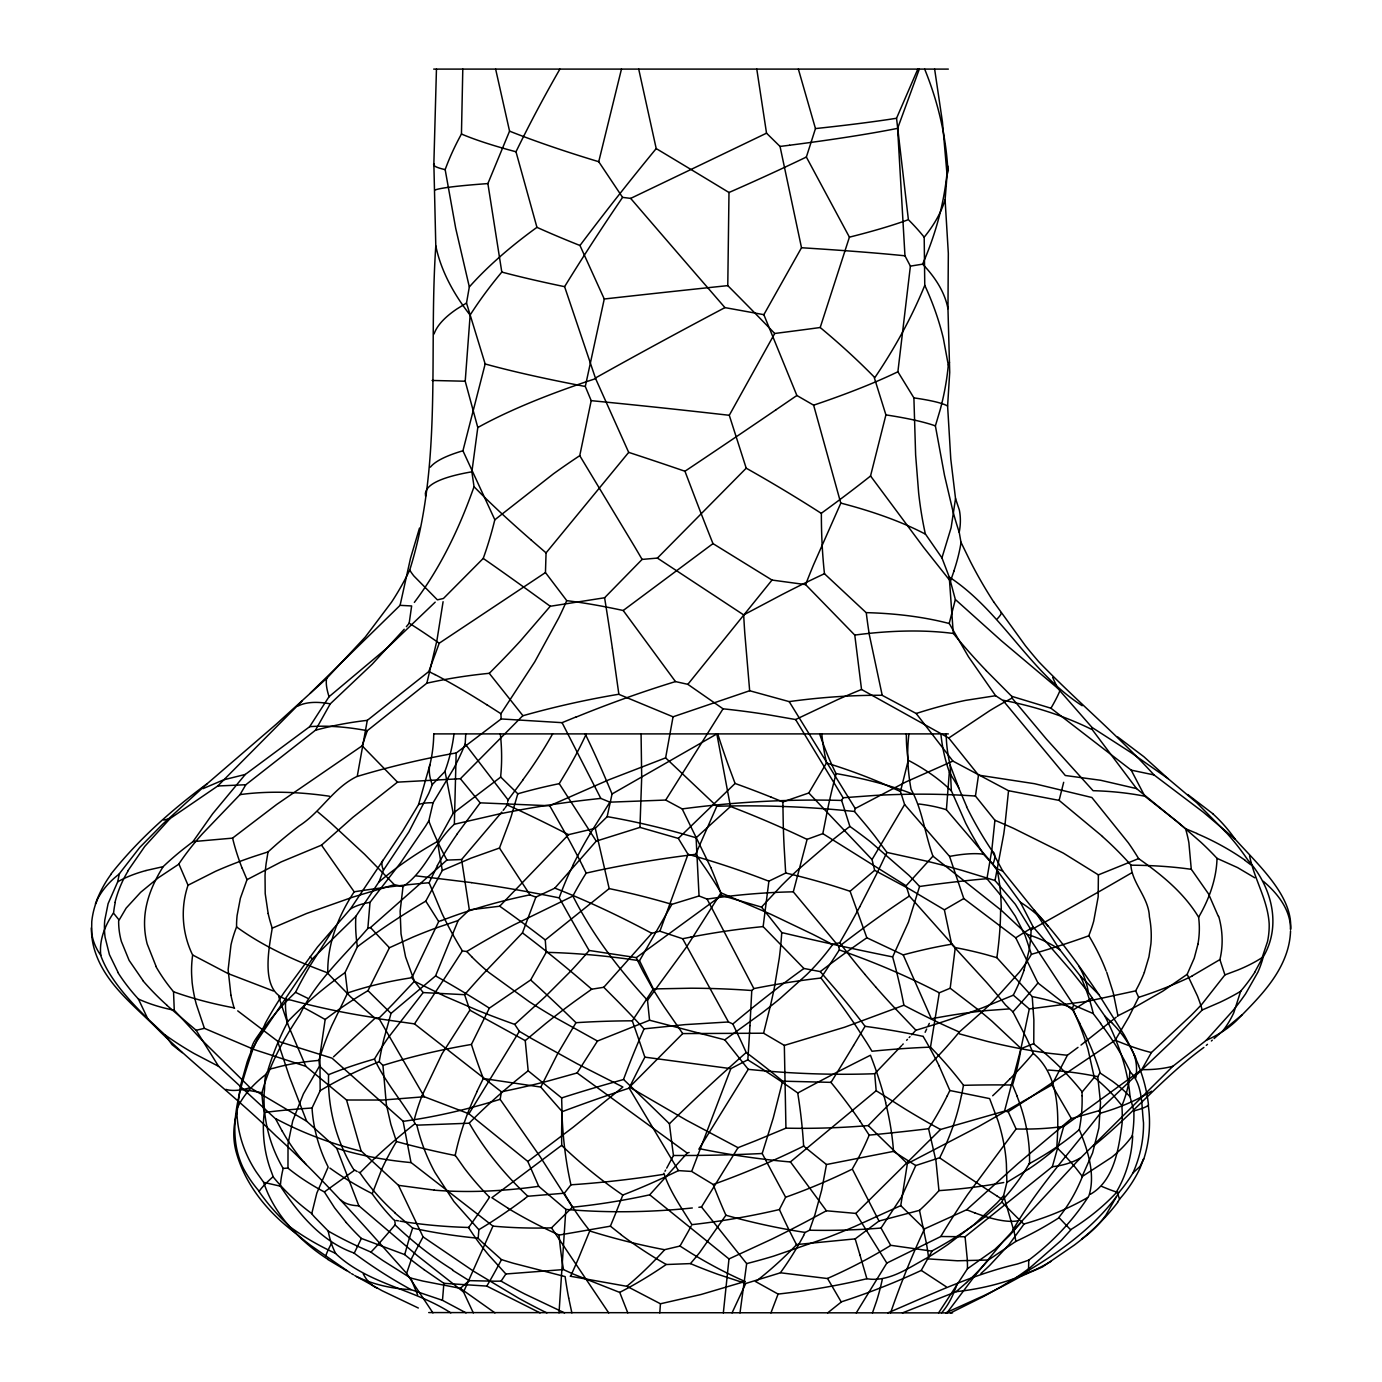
<?xml version="1.0" encoding="UTF-8"?>
<svg xmlns="http://www.w3.org/2000/svg" width="1382" height="1382" viewBox="0 0 1382 1382"><rect width="100%" height="100%" fill="white"/><g stroke="black" fill="none" stroke-linecap="round" stroke-linejoin="round"><path stroke-width="1.5" d="M166.894 1005.353L196.158 1030.281L204.415 1028.346L254.564 1049.698L305.837 1066.334L346.554 1100.003L382.762 1100.037L424.309 1096.755L468.93 1113.788L527.82 1161.45L573.098 1127.28L622.885 1087.012L577.123 1063.743L531.776 1038.642L519.356 1031.335L514.76 1024.408A689.255 485.255 22.6 0 1 476.945 1010.069L444.969 996.336L414.41 981.272L405.565 956.88L401.022 933.887L400.124 911.222L403.026 886.536C425.846 871.178 434.086 842.605 454.35 824.259L456.164 753.052L501.165 718.951L562.077 722.665L576.069 716.93M327.776 972.341C327.413 943.44 338.486 915.627 354.189 891.805A623.835 246.169 5.8 0 1 429.111 882.718L437.42 865.668M1290.546 929.62C1293.327 896.21 1258.484 865.218 1235.059 839.081A715.081 323.077 -49.2 0 0 1212.981 813.946M1197.918 944.252A74.853 63.468 -89.2 0 0 1198.609 917.216C1184.028 892.91 1161.554 874.668 1138.613 858.602A286.748 213.951 -84.5 0 0 1128.282 842.761L1091.866 797.5L1034.479 783.698L978.508 775.129L948.76 738.023L861.539 689.48L854.784 635.098L805.602 584.603A456.025 132.758 -57 0 1 813.583 564.702L840.792 503.203L813.635 405.185L796.878 395.494L763.849 314.681L801.508 247.741L780.035 146.44L766.526 133.173A315.027 1.14 -25.6 0 1 630.676 198.386L622.574 197.384A800.869 265.586 -52.5 0 0 564.599 286.661L595.625 378.668L628.689 452.38L546.063 552.886L545.458 572.563L566.741 600.617L577.866 602.155M946.964 1312.9L974.621 1276.104L1003.816 1240.604L1077.424 1161.156L1172.852 1066.282L1206.21 1040.335L1232.502 1011.106A351.27 289.166 57.5 0 0 1245.493 993.952L1257.793 972.341A115.276 94.892 57.5 0 0 1263.269 956.828C1282.133 924.904 1271.285 885.914 1247.877 860.07A378.944 292.88 -55.4 0 0 1226.991 833.381L1196.864 802.856L1168.066 778.636L1130.752 752.413L1091.987 727.416L1057.541 688.098L1001.432 640.833L955.325 599.477L950.436 581.235L923.746 547.548L870.539 475.961L885.914 414.894L874.029 376.837A407.949 154.283 29.4 0 0 820.2 327.517A261.906 9.398 -6.5 0 1 774.715 333.477A527.578 65.438 44.4 0 0 727.778 285.625L728.988 192.495A350.7 8.447 31.1 0 0 656.208 148.582L638.709 69.1M494.808 519.753A285.642 213.104 -79.8 0 1 483.234 558.414L443.449 598.475L437.386 599.857L413.909 576.018A355.053 38.35 30.1 0 1 409.728 570.023C442.741 464.87 428.472 354.034 435.796 245.892L433.862 163.802L436.453 69.1M461.45 134.019A267.106 40.423 6.9 0 0 509.025 149.895L515.987 151.778L536.942 227.339A291.326 53.777 16.9 0 0 579.974 245.495L604.262 298.996L585.294 386.476L591.202 400.659L579.749 455.663A435.071 184.393 -24.1 0 0 553.491 473.784L494.842 519.77L462.935 450.774L485.168 363.967L466.511 303.055L469.327 286.903L455.697 228.272L445.159 169.623A431.27 248.432 -19.1 0 1 461.45 134.019L462.797 69.1M465.751 733.894L465.181 743.982A293.623 240.243 -20.6 0 1 453.572 768.686M204.415 1028.346L196.399 1004.524A329.901 156.874 -54.1 0 1 192.133 982.516L191.735 976.435A150.603 71.622 -54.1 0 1 192.634 955.031C182.079 933.472 180.282 907.939 188.038 885.223L178.934 864.096L158.343 877.76L140.67 892.288L126.142 908.129L118.645 920.896A80.657 76.114 20 0 0 121.357 941.384L129.131 960.404L143.037 980.615M986.161 670.598L1011.728 696.321L1050.959 708.223L1131.202 770.137L1144.814 796.205L1177.378 821.737L1200.889 842.225A301.95 290.876 44.9 0 1 1217.024 858.326C1216.471 879.177 1209.043 899.354 1198.609 917.216M259.246 1191.284A472.661 27.554 -31.4 0 1 273.152 1176.635L270.008 1168.153A122.946 112.028 -69.3 0 1 264.221 1112.562A183.512 135.868 32.3 0 1 261.941 1092.73C269.49 1064.572 283.794 1038.832 299.894 1014.699C315.511 981.548 344.014 956.189 367.854 928.428L370.013 902.36L400.694 862.662L425.621 826.073L428.835 820.804L433.084 802.752L453.607 768.686M466.097 1312.9L442.482 1300.324L443.898 1283.325L423.998 1269.609M1132.238 1135.935A316.547 145.956 7.3 0 1 1111.698 1157.287L1082.02 1176.669L1092.592 1152.899L1098.897 1127.885L1100.504 1102.611L1097.774 1076.733L1099.934 1072.898L1112.113 1081.018A383.747 150.932 -6.3 0 1 1130.044 1096.738L1133.845 1110.903A125.987 120.424 -55.1 0 1 1132.221 1135.935M1082.054 1176.082L1075.904 1168.153A305.474 63.987 29.1 0 0 1056.781 1147.544C1058.923 1115.654 1060.115 1075.783 1033.252 1053.395A280.857 223.262 82.1 0 0 1026.481 1038.107L1012.92 1011.849L1005.612 1005.059A626.512 518.699 55.7 0 0 986.282 982.084L951.628 944.234L944.372 909.822L909.494 889.058L874.651 870.332L872.042 859.569L808.798 792.974L782.868 801.94L771.07 797.12M986.195 670.564A588.663 521.515 72.3 0 1 956.534 637.378L953.494 633.543L953.01 629.708L949.261 577.054L941.937 557.879L951.11 527.769L955.532 498.574L950.781 459.135L947.603 405.997L949.71 372.432L947.966 308.704L948.328 253.355L945.098 199.751L947.067 174.927L942.455 121.996L934.629 69.1M527.82 1161.45L538.721 1186.326L565.843 1209.371L559.019 1312.9M839.323 949.952A552.662 384.559 11.7 0 1 939.294 992.794L950.194 988.234L955.273 947.603L909.373 896.089L906.143 885.776L822.826 833.64L807.105 839.34L793.303 891.856L838.857 946.584L839.34 949.935L820.994 978.024A498.401 248.967 -21 0 0 753.864 988.596L751.773 990.514L749.96 1025.582M328.553 1074.695A442.119 181.249 5.5 0 1 374.453 1059.061L378.115 1053.015A298.374 229.896 -59 0 1 387.997 1037.986L423.151 992.57L464.611 994.694A701.745 484.598 -59.4 0 1 482.422 974.725L522.465 932.85L535.888 897.125L554.752 888.211L596.247 841.12L639.952 827.386L641.697 777.34L641.075 733.894M350.354 1272.926L310.466 1245.251A314.681 310.864 -80.2 0 1 295.921 1233.4C268.505 1213.137 245.391 1185.359 236.218 1152.122A259.436 133.346 -9.8 0 1 237.013 1112.424L240.347 1086.166L247.171 1061.86A257.588 234.491 33.9 0 1 251.04 1051.823A307.426 275.813 16.7 0 1 256.948 1040.957L312.038 959.177L355.9 916.249L379.117 881.647L383.453 870.194L408.899 831.878L428.731 793.441A216.922 212.172 -66.3 0 0 432.238 784.613L445.021 771.432L453.21 813.203L437.455 841.69L442.292 870.47L425.794 901.133A750.806 584.551 5.4 0 0 357.351 946.808L345.137 972.375L347.659 992.932L331.835 1025.599A295.834 240.934 83.2 0 0 318.879 1060.34M435.796 245.892A371.741 191.977 13.3 0 0 470.139 315.131L465.216 381.225L477.792 427.539L471.867 471.884L474.043 486.689C459.584 527.734 440.651 567.553 414.341 602.397M568.71 1298.095A678.407 99.452 -82.3 0 1 565.117 1276.588L513.275 1263.234A579.991 512.584 13 0 1 501.493 1259.607L482.456 1242.522A328.329 224.903 78.6 0 1 478.155 1238.289L478.88 1229.755L453.935 1201.58L435.071 1172.627A127.282 84.319 70.3 0 1 416.846 1125.155M570.23 1276.208L626.979 1286.331L660.441 1303.779L659.784 1312.9M978.508 775.129L975.45 796.049L994.919 820.269L991.775 850.379L986.938 878.693L1003.159 898.179L1015.269 916.145L1025.012 935.217L1031.438 954.306A115.812 78.238 -60.7 0 1 1019.26 972.306L993.537 1000.913A396.789 268.056 -60.7 0 1 981.306 1012.54L959.281 1032.026C932.591 1065.004 898.058 1094.095 868.259 1125.57A634.234 449.53 15.9 0 1 785.943 1128.161M821.374 513.292A279.941 122.324 -83.9 0 0 824.467 573.755L866.272 612.762A407.154 156.546 -78.8 0 0 869.416 635.15L882.217 695.336L916.162 713.475L952.906 761.085L1008.532 790.711L1005.008 824.57A563.839 96.636 -68.1 0 1 1003.695 834.348L995.023 880.524L1015.338 904.277L1031.093 929.879A76.856 43.809 -89 0 1 1028.761 951.835L1024.062 969.853M723.339 1312.9L728.988 1258.933L649.713 1194.825A507.021 307.219 -26.1 0 1 572.407 1207.212M251.04 1051.823C251.455 1040.404 261.682 1033.598 265.275 1023.388A504.188 436.919 37.1 0 1 284.036 992.587L317.48 947.033L350.475 908.907L402.663 831.066L418.573 804.566L429.992 764.471A139.461 139.461 0 0 0 433.741 733.894M443.086 601.706L436.885 640.712L426.848 683.192L367.318 730.681L362.136 745.831L276.728 804.428L232.522 838.131L192.979 841.621L183.357 849.084A305.094 270.665 -4.3 0 0 163.18 866.618C153.126 882.701 145.317 900.77 144.609 919.98A76.459 68.789 68 0 0 147.166 943.906L156.028 966.243M919.306 69.1L897.609 128.353L904.968 255.808L910.393 266.121L897.885 371.775L913.899 397.878L915.627 454.937L918.633 492.787A336.413 288.458 -88.7 0 0 925.387 534.143A315.407 103.27 2.2 0 0 840.947 503.134M939.294 992.794L930.501 1047.124A266.173 166.669 44.3 0 1 963.565 1085.336A469.189 80.45 -9.1 0 1 1012.039 1085.025M1138.664 1065.436L1134.19 1054.967A288.32 283.759 -18.7 0 0 1124.222 1034.997L1098.742 994.453L1080.551 976.279L1059.89 949.762L1034.306 910.306L1002.762 871.092L996.75 868.673L946.411 809.731L949.313 772.313L958.279 786.928L966.726 806.673M507.937 800.126L522.949 779.949M739.992 1312.9L746.66 1263.614L701.486 1206.97L698.877 1207.263M923.159 1036.396A486.585 239.863 -3.9 0 0 865.046 1026.325L862.852 1023.388A512.428 289.823 62.8 0 0 836.49 990.479L820.269 971.598L803.875 968.454L763.14 926.614L768.893 881.163L785.684 873.044L784.112 846.51A442.24 108.418 -83.2 0 1 783.266 825.175L782.868 801.94M425.397 493.046L425.57 496.173M507.85 800.783L507.73 801.767M507.557 803.063L507.436 804.048M118.04 972.341L109.403 954.565L105.084 937.221A74.783 73.125 62.5 0 1 104.756 920.274L108.107 903.638L117.695 881.854L119.353 873.718L139.72 847.477L162.765 824.087L207.3 783.594L276.279 724.168L326.843 678.234L365.314 636.998L391.538 602.155A286.212 280.909 2.4 0 0 409.746 570.04M887.78 1312.9C930.466 1294.796 971.892 1274.688 1017.152 1264.064A611.57 416.759 47.9 0 0 1028.761 1260.108C1052.358 1242.366 1073.002 1220.652 1088.912 1195.845C1095.736 1174.527 1087.755 1149.807 1079.273 1129.543A138.338 112.771 -63.9 0 0 1082.071 1095.788M507.332 804.687L505.259 807.675M1240.691 991.274A596.126 311.416 28.5 0 1 1219.736 1002.382L1202.219 1009.983L1170.658 1042.46L1098.742 1110.765L1071.361 1118.591L1017.757 1163.782L966.64 1209.751L924.523 1228.874L900.753 1205.622L907.352 1163.661L978.888 1126.399L1051.875 1084.956L1067.388 1055.278L1077.995 1047.366M803.564 1146.006A228.341 13.751 40.4 0 0 826.471 1164.525L821.685 1190.057L814.844 1215.02L809.524 1230.222L805.067 1232.502L803.616 1235.318M409.176 623.23L411.646 605.955L400.089 605.333L310.363 693.056M327.033 972.6L350.544 996.768L375.023 1018.258L414.496 1023.889L501.355 1091.78L500.18 1099.416L540.034 1156.527L572.424 1207.16L551.504 1227.855A431.011 246.514 -22.1 0 1 492.959 1226.11L410.99 1162.469L403.095 1121.182L332.025 1058.163L277.557 1041.13L237.721 1010.864M1091.97 727.519L1091.745 728.97L1136.574 788.604L1185.549 828.699L1196.916 833.45M949.503 362.378L948.294 365.055A518.924 341.458 -14.9 0 1 940.209 409.659L935.389 425.881L944.493 475.287L953.01 511.565A415.239 374.643 32 0 0 959.229 532.312L960.974 542.28L970.319 561.42A639.728 535.957 -25.7 0 0 993.848 602.172M963.461 1085.388L961.492 1095.771M911.688 1034.807L915.834 1030.264A717.016 528.166 -10.2 0 0 983.448 1007.443L1013.352 995.195L1029.296 1008.946L1021.022 1048.178L1004.541 1111.128L940.52 1129.474L855.838 1213.413L826.401 1210.77L808.384 1220.461A888.764 581.736 -33.1 0 1 771.899 1239.101L728.988 1258.933M945.685 1312.9L983.725 1295.694A664.293 661.339 -43.8 0 0 1020.866 1276.398L1028.536 1270.421L1028.761 1260.108M259.194 1191.301A229.36 165.615 -23.7 0 1 243.301 1168.17C224.972 1130.562 240.313 1087.513 252.405 1050.614A315.822 280.408 34.7 0 1 259.833 1034.082L267.4 1023.388A492.994 338.763 24.6 0 1 291.723 995.99L295.506 992.311L299.704 984.226A771.484 597.629 47.8 0 1 310.95 964.308L332.82 930.051M882.234 695.284A570.991 359.406 -27 0 0 789.139 701.607L749.666 690.741L673.051 716.809L665.623 757.872L716.792 806.259A801.664 599.494 -7 0 1 854.473 811.476L866.6 825.866A494.583 259.781 75.7 0 1 874.841 836.145L886.916 852.418L927.063 861.262A571.509 323.077 4.5 0 1 962.494 870.539L995.023 880.524M432.946 1312.9L406.619 1273.34L411.922 1257.775L423.065 1236.873L398.465 1185.341L361.099 1150.93L346.554 1100.003M822.826 833.64L827.939 807.796A332.544 100.903 -65.7 0 1 836.075 773.713A182.269 99.78 65 0 1 819.63 733.894M545.458 572.563L439.234 643.2L428.817 671.531L367.284 720.385L357.247 776.338C333.027 787.965 321.073 811.977 299.048 825.97A469.949 408.899 -52.3 0 0 277.091 843.815L268.039 851.899L254.944 856.114A542.556 335.774 15.4 0 0 215.471 871.351L188.038 885.223M268.039 851.899L266.156 863.353A221.638 110.284 60.8 0 0 265.033 875.393L265.206 893.601L268.16 913.519M607.544 783.179L612.053 793.976L607.147 816.71L595.279 828.319L568.555 834.659L499.662 906.229L469.344 909.892L458.168 920.516L435.555 975.917L391.02 1013.403L383.937 1038.815A266.38 171.662 79.8 0 0 379.221 1061.687L374.988 1063.432A395.114 172.905 -2.2 0 0 320.106 1090.709M1197.918 944.252L1194.255 958.141L1187.173 974.327L1162.746 991.205L1135.935 1006.562A594.796 456.699 2.2 0 1 1117.917 1015.753L1117.382 1016.219M1028.64 1169.068L1006.873 1182.37L1003.626 1195.585A192.806 163.335 -59.4 0 1 997.113 1202.858L974.345 1224.366L948.052 1244.387A408.346 345.897 -59.4 0 1 928.514 1257.102C909.84 1266.966 889.369 1282.531 866.894 1278.73A678.009 611.38 1.5 0 1 778.083 1294.07L755.401 1281.459M1240.673 991.257L1233.763 1012.799A741.046 257.795 45.2 0 1 1223.087 1030.575L1214.087 1038.59M458.168 920.516L437.628 927.443A540.587 368.268 11.9 0 0 413.011 937.065L389.43 947.741L367.975 990.669L365.176 992.345A503.722 366.161 4 0 0 325.167 1019.484L319.898 1055.779L320.175 1090.726L312.038 1108.001A128.82 105.067 63.5 0 0 328.173 1166.978L316.824 1193.115L311.71 1213.793A218.183 199.958 86.1 0 0 314.681 1217.162L328.26 1231.068A435.572 371.689 -25.9 0 0 357.316 1246.063M400.089 605.333L410.523 558.19L419.489 528.097M1079.86 1023.388L1072.847 1010.225L1037.934 982.982L1015.753 937.825L963.79 898.542L949.572 856.408L904.623 804.531L900.459 791.523L908.233 760.446A137.146 114.62 -86.5 0 1 906.35 733.894M524.59 1198.73L527.838 1196.259L564.374 1193.202L570.939 1184.84A137.647 39.197 86.7 0 1 567.587 1168.153L566.879 1163.886A119.681 34.084 86.7 0 1 562.267 1120.353L561.645 1097.93A289.443 7.964 38.3 0 1 528.183 1070.825L525.246 1040.629L545.89 1023.388A480.556 275.847 -43.2 0 1 574.359 1001.604L591.703 989.201L603.779 987.284L616.838 1000.395A482.111 115.086 54.2 0 1 638.916 1023.388L643.995 1028.864L685.109 1024.615L728.452 1021.972L732.857 1023.976L741.236 1041.596A289.512 74.835 71.5 0 1 746.194 1052.479A309.326 107.07 40.4 0 1 782.609 1081.156L773.281 1117.9L762.19 1153.504A163.802 5.252 62.8 0 0 785.529 1197.037M1263.286 956.828A500.785 168.051 16.4 0 1 1237.564 970.147L1224.918 974.897L1202.202 1003.833A401.195 376.215 -75.7 0 1 1190.956 1015.563L1151.396 1052.548L1141.757 1069.633L1063.708 1126.416L1052.358 1166.684L965.068 1236.752L940.814 1236.51L886.829 1263.079L856.253 1312.9M1063.674 782.316L1059.113 800.385L1102.473 836.421M622.574 197.384L598.734 161.711L621.468 69.1M955.204 599.978L954.789 601.654M954.668 602.155L949.227 623.42L968.437 656.692L995.61 695.716L1003.107 700.588L1065.28 775.492L1100.677 780.277L1136.574 788.604M854.473 811.459L855.216 808.522L789.157 701.572M453.21 813.203L500.733 777.064L517.801 793.786L511.357 815.864A323.474 205.728 89.4 0 1 509.319 821.945L499.472 848.03L470.778 858.239L442.292 870.47M424.015 1269.592A453.918 367.37 86 0 1 404.719 1254.631L408.053 1242.625A425.725 37.85 -62.6 0 1 410.506 1234.644L412.648 1228.062L394.855 1212.912M763.572 1033.218L784.337 1045.397L785.943 1128.161L756.04 1140.599L738.023 1147.682L686.509 1120.249L629.484 1087.116L682.725 1033.581L763.572 1033.218L770.137 1006.873A266.778 50.27 -86.8 0 0 774.421 987.353L779.293 958.072A79.914 15.064 -86.8 0 0 781.746 932.556A114.447 3.939 51.6 0 0 761.534 907.11L721.577 895.415L636.325 957.622L589.129 950.471A94.304 3.455 60.1 0 1 571.993 920.619L559.295 897.903A574.376 183.27 17.6 0 0 471.608 882.666M268.16 913.519A91.678 45.623 60.8 0 0 272.237 928.168C268.713 949.935 258.849 996.577 291.136 1000.136A730.491 479.709 -17.6 0 0 378.841 1018.258L424.309 1096.755M798.364 69.1L815.466 128.578L806.362 157.047L849.412 237.151L820.2 327.517M953.943 571.129L950.436 581.235M639.952 827.386L678.32 838.408L688.029 854.301L659.905 931.209L651.907 933.23L603.779 987.284M778.083 1294.088L770.931 1312.9M1029.124 1163.799L1026.567 1168.153A164.804 127.507 -56.2 0 1 1002.745 1199.697L1001.95 1202.098L985.383 1216.264M809.524 1230.222A602.258 420.802 20 0 0 881.025 1228.045L901.651 1196.76L915.765 1165.544L939.501 1157.771L954.858 1168.153A352.755 12.265 35.7 0 0 997.182 1196.121M1144.331 972.341L1148.943 956.88L1150.912 943.923A75.734 56.8 80.4 0 0 1149.409 916.767C1148.753 897.592 1132.255 883.651 1130.856 865.201A714.356 246.065 -25.6 0 1 1191.301 869.33L1191.405 869.485M749.96 1025.634A297.786 23.425 -84.1 0 1 747.817 1059.804L730.836 1068.649L691.674 1171.452L713.198 1184.478A326.722 123.862 -23.5 0 0 803.65 1146.11M872.457 1312.9L876.43 1301.516A704.371 144.454 77.3 0 0 882.252 1279.594M470.07 315.131A438.63 223.072 -26.2 0 1 501.804 272.081L487.881 183.581L509.561 131.152L495.637 69.1M917.821 69.1L896.538 118.265L908.389 219.686A331.715 132.447 15.9 0 1 924.195 237.203L924.765 285.331A494.013 323.077 14.6 0 1 943.353 338.383L948.294 365.055M589.751 1230.913L578.592 1258.19A524.054 46.366 -74.8 0 1 570.576 1276.173M421.994 1095.771L442.085 1053.723L469.88 1010.19L464.611 994.694M473.318 1312.9L463.54 1291.997L492.942 1226.11M720.989 892.772A170.487 43.878 65.3 0 0 706.254 869.537L695.664 854.283L716.792 806.259M908.337 769.014A205.745 165.235 -67.1 0 0 911.066 789.347C922.399 809.662 924.886 833.916 932.936 856.166L1001.207 910.22L1027.051 934.318L1073.676 1005.129L1072.449 1007.996L1078.962 1023.388A330.471 270.993 -65.3 0 1 1088.066 1049.543L1094.268 1077.39A339.056 167.619 1.2 0 1 1113.771 1095.771L1121.839 1105.531A130.219 121.996 -73.7 0 1 1122.08 1123.566C1118.764 1148.459 1114.289 1180.643 1090.381 1194.273M827.628 1312.9L841.275 1302.017L827.593 1278.557L780.502 1272.787L745.744 1283.481L732.045 1312.9M426.848 683.192L429.387 682.639A546.063 350.112 22.3 0 1 489.245 673.31L522.88 715.617L460.379 778.722L397.498 782.143L352.859 817.349L321.505 845.145L281.237 861.884L247.015 879.66L240.364 898.3L237.099 915.506A76.822 57.733 86.1 0 0 236.564 924.506L236.564 926.942A96.187 52.205 -54.1 0 0 230.984 944.891L228.134 969.732L230.949 995.299M566.603 600.911L566.067 602.155A312.522 166.047 -82.3 0 1 558.743 617.927L534.748 661.84L500.906 713.717L501.165 718.951M1119.472 1199.213A207.887 164.423 23.5 0 0 1140.029 1168.205L1143.64 1158.893L1140.012 1166.408L1132.946 1172.955A197.142 163.18 12.4 0 1 1118.746 1192.649L1105.842 1215.244A429.647 213.795 47.3 0 1 1088.152 1234.161M1132.946 1172.955C1139.995 1157.252 1143.709 1140.064 1143.519 1122.84C1141.446 1105.928 1143.156 1084.421 1129.923 1071.706M97.448 899.699L95.652 903.932A102.337 89.968 9.6 0 0 91.765 921.621L91.609 933.887A98.312 83.006 -28.9 0 0 94.339 949.192C104.721 984.554 136.213 1006.822 160.64 1032.199C197.764 1068.182 238.982 1099.588 275.899 1135.831C322.973 1178.224 364.416 1226.231 406.619 1273.34M476.997 1091.4L483.32 1078.496A262.183 67.908 61.2 0 1 471.435 1044.447L489.349 1008.152L530.671 979.942L546.184 952.353L545.268 939.933A645.256 123.43 47.3 0 0 499.662 906.212M347.677 992.95A500.353 256.102 21 0 1 410.402 977.938L412.51 976.348L438.699 921.552L441.463 920.481M1192.303 975.986A527.527 303.971 14.6 0 1 1138.613 997.355L1128.921 1016.91L1115.205 1040.214L1030.834 1097.083L1008.186 1111.698L1005.681 1111.318M508.127 1208.283L491.854 1197.71L561.748 1145.263A121.581 33.842 -88 0 1 562.249 1111.664A217.199 24.617 46.7 0 1 540.794 1087.064L557.447 1054.103L575.983 1022.697A495.412 247.533 4.3 0 1 632.3 1020.814L653.375 988.925L691 988.216A494.566 280.995 0.2 0 1 751.773 990.514M924.523 1228.874L922.174 1233.919A901.289 590.149 79.2 0 0 890.578 1312.865M433.862 163.802L433.637 164.441A258.503 16.774 0.9 0 0 445.159 169.623M929.309 1023.388L928.186 1025.789M886.916 852.418L881.077 864.7A227.425 18.795 -60 0 1 875.912 875.307L859.742 906.817M926.666 1029.02L925.128 1032.285M939.207 1066.109L949.866 1090.502L947.309 1095.771M947.067 174.927L948.346 170.366L947.655 165.875A522.845 361.099 -13.8 0 1 922.606 264.152L925.284 266.985A316.012 132.275 5.4 0 1 947.948 308.704M286.713 1023.388L287.491 1021.834A538.496 416.431 11.5 0 1 345.258 972.479M691.812 1224.763L691.864 1224.659A531.448 369.098 -13.2 0 0 779.431 1209.544M691.104 1226.128L691.052 1226.231A284.744 71.052 -76.7 0 1 688.253 1231.5L679.996 1246.046L664.517 1249.708A548.084 424.378 24.7 0 1 589.751 1230.982M561.645 1097.93A403.699 108.694 -14.3 0 1 623.61 1079.515A225.491 8.24 44.4 0 1 669.424 1123.756A119.871 6.098 83.2 0 0 673.466 1155.507L666.694 1168.153M959.281 1032.026L945.824 1025.962A687.821 222.312 44.6 0 1 903.897 1005.267A277.782 41.235 69.9 0 0 899.803 985.331L897.264 974.535A116.934 17.361 69.9 0 0 892.634 956.949L908.475 922.105L919.566 886.501A184.462 115.19 55.4 0 0 908.959 875.342L870.28 841.638A522.292 326.135 55.4 0 0 849.878 826.436L841.655 800.454L843.089 797.76L875.1 795.427A789.848 536.337 -28.7 0 1 975.45 796.049M779.413 1209.475L785.632 1197.244A340.594 184.67 -21.4 0 0 852.331 1169.086L879.004 1221.032L919.496 1210.338A209.477 152.728 -57.3 0 0 938.965 1190.628A500.163 235.959 15.7 0 0 1003.574 1182.543L1003.729 1182.491M774.715 333.477L729.281 415.291L746.211 468.187A459.342 128.561 26.9 0 1 821.236 513.327A465.855 83.887 -30 0 0 870.625 475.944M665.623 1170.105L664.984 1171.28M663.93 1173.214C669.579 1190.938 681.758 1208.231 691.864 1224.659M178.814 863.975A308.29 264.031 81.5 0 1 202.411 833.795L240.002 794.633L245.823 784.734L315.493 730.197L330.246 703.87L372.294 664.103L404.235 629.242M1012.488 1230.654C1036.966 1188.33 1070.549 1151.621 1100.487 1113.028L1098.742 1110.765M653.375 988.925L639.52 960.715L671.877 904.329L699.05 895.985L707.1 899.095A424.326 240.33 -14.6 0 1 793.32 891.822M904.623 804.531L872.042 859.569M808.798 792.974L826.471 763.019M852.677 1168.308L857.566 1159.567A132.707 61.499 -66 0 0 869.192 1135.14L859.915 1120.992M1254.666 972.341L1261.386 959.903L1267.501 941.643A75.82 72.728 -55.8 0 0 1269.177 923.815C1267.709 899.527 1254.165 879.194 1249.553 855.665M443.898 1283.325L486.792 1286.089L488.485 1283.204A587.039 40.32 -69.6 0 0 501.476 1259.658M519.356 1031.335L468.93 1113.788M128.06 870.539L144.816 846.354L170.09 818.541L217.751 785.995L302.019 701.089M698.843 1149.219L748.249 1069.34A750.253 537.218 19.8 0 0 874.702 1073.728L901.513 1045.742M865.046 1026.308L853.592 1045.448M590.079 833.743L609.894 802.165L665.709 800.057L682.172 808.902L710.797 867.499M701.486 1206.97L738.023 1147.682M938.585 1312.9L967.435 1268.78L994.85 1249.38L1009.62 1235.422L1021.989 1221.412M517.818 793.804A324.856 126.228 0 0 1 559.226 783.663L567.311 770.24A208.837 102.372 -59.7 0 0 586.296 733.894M861.539 689.48A787.274 344.014 -48.1 0 0 837.06 699.897L795.583 719.538L768.461 714.805A633.733 472.16 8.1 0 0 723.045 708.811L665.709 800.057M841.241 1301.879A671.22 612.796 -44.8 0 0 921.224 1270.455L931.969 1251.142L890.63 1245.286L881.025 1228.045M748.249 1069.34L724.79 1039.834L649.557 1020.227L597.473 1041.043L577.123 1072.95L548.447 1080.931A795.738 459.878 -40.2 0 1 501.355 1091.78M192.979 841.621L212.655 813.773L245.288 774.438L309.637 726.707L329.002 696.753L388.187 647.052L435.192 602.155M938.948 1190.61L935.977 1160.88L928.583 1128.714L932.453 1122.564A177.207 73.851 -50.2 0 0 947.292 1095.771M1023.924 1224.227L1009.085 1244.526L989.633 1265.463A519.235 350.389 77.3 0 1 980.909 1273.53M282.999 1168.153C269.697 1145.436 262.891 1118.936 264.169 1092.626C265.655 1084.628 262.252 1069.271 273.791 1068.182A475.218 115.051 16.1 0 1 318.983 1060.391L319.518 1066.075L303.401 1093.888L292.708 1120.923L288.026 1143.812L287.974 1168.032M627.808 1312.9L619.741 1292.429L573.893 1274.308A582.997 465.216 56.3 0 1 563.441 1269.574L505.881 1273.979L501.079 1281.131L495.05 1281.2L469.189 1280.648L452.501 1270.196M414.496 1023.889L448.511 972.341A147.131 2.781 -57.8 0 0 462.383 950.937L466.753 951.507L471.297 948.76A236.909 53.984 -24.4 0 1 513.845 924.886L572.908 896.054C592.256 934.387 618.462 968.834 647.502 1000.309L649.557 1020.227M457.01 834.106L480.176 802.838L549.725 805.758L608.736 779.845L665.623 757.872M110.681 874.426C138.096 839.738 171.731 809.8 207.3 783.594M1117.554 1202.098L1119.558 1199.282L1116.95 1191.543M579.974 245.495L583.187 241.211A642.941 139.945 -49.5 0 1 656.208 148.582M928.428 1257.223L928.514 1257.102A445.954 55.47 67.7 0 0 926.579 1244.249L919.496 1210.338M1094.268 1077.39L1082.002 1092.16L1082.141 1095.771M1116.12 1197.054C1092.972 1227.803 1061.272 1250.796 1028.536 1270.421M805.602 584.603L772.02 580.06L687.839 684.332L675.47 681.585A897.454 647.398 -31.8 0 0 576.104 717.085M647.502 1000.309L686.716 946.705L720.989 892.824L770.811 914.245L812.374 934.111A242.265 53.984 23.9 0 1 832.5 944.528L839.755 942.679A97.69 8.067 -60 0 0 859.708 906.851M504.568 808.556L503.203 810.318M501.821 812.08L461.588 859.535L446.852 860.105L370.531 927.529L367.854 928.428M1063.708 1126.399A632.628 287.439 40.9 0 1 1016.116 1128.973L967.642 1194.532A948.138 708.793 86.2 0 0 940.797 1236.493M749.666 690.741L744.743 632.628A357.921 47.748 -87.8 0 1 743.671 614.904L657.4 558.086L642.112 559.416L604.59 597.767L550.261 606.266L520.409 640.937A759.927 528.546 -64.9 0 1 500.94 661.529L489.263 673.345M408.467 624.094L406.36 626.685M690.965 1262.993L690.965 1262.993A449.375 155.164 -74.9 0 0 699.655 1252.558L725.913 1215.244A532.986 334.392 31.6 0 0 805.05 1232.416M690.464 1263.614L690.965 1263.822A602.552 401.246 55.8 0 0 718.415 1274.498L745.744 1283.481M761.534 907.093L781.676 885.43A241.936 71.778 -54.3 0 1 797.086 870.556L833.847 838.943A598.354 177.518 -54.3 0 1 849.878 826.419M1290.546 930.967A79.154 77.928 23.6 0 1 1286.677 952.474C1277.659 979.821 1256.342 1000.274 1236.717 1020.382A788.915 274.621 44.8 0 1 1206.192 1040.301M383.177 860.088L382.918 860.416A398.31 44.051 34.5 0 0 383.488 870.228M932.936 856.166L906.143 885.776M649.713 1194.825L687.234 1153.089L577.123 1072.95M414.41 981.272L393.525 1003.418A586.901 65.818 -53.8 0 1 378.806 1018.309M909.149 1037.554L909.995 1036.638M906.609 1040.301L907.456 1039.385M902.36 1044.844L903.206 1043.946M1009.603 1079.238L1000.844 1087.962A296.923 63.918 -32.8 0 1 992.673 1095.771M657.4 558.086L746.211 468.187M375.023 1018.258L333.528 1056.833M771.07 797.138A435.036 180.558 18.7 0 0 735.086 783.473L678.32 838.408M1241.969 1014.889L1223.105 1030.592M699.05 895.985L696.718 850.379A484.305 17.845 88.6 0 1 696.113 837.786L730.473 806.552L716.843 733.946L612.053 793.976M469.189 1280.648L460.31 1288.318L422.875 1281.062L410.661 1278.039L383.09 1260.678A416.794 381.432 76.6 0 1 370.963 1252.127L357.299 1246.08M966.554 1282.565L956.137 1291.704L902.429 1312.9M514.76 1024.408L544.992 996.906L569.574 972.341A156.926 34.895 -54.3 0 0 589.129 950.522M1211.375 1040.974L1212.273 1040.18M785.702 873.009A475.062 303.798 6.5 0 1 850.068 891.286L874.651 870.332M1206.279 1045.379L1207.471 1044.343M1203.895 1047.435C1163.679 1076.578 1132.048 1115.032 1093.473 1145.972M732.857 1023.976L737.988 1019.657A545.631 162.299 -48.4 0 1 803.823 968.575M1088.187 1234.212L1081.83 1239.239A329.21 328.674 27.5 0 1 1074.35 1245.061L1042.408 1266.966L1020.849 1276.381M545.268 939.933L609.186 888.609A469.949 243.318 25.8 0 1 671.877 904.346M1116.172 1017.238L1081.018 1045.068M874.702 1073.693L876.171 1090.726L790.435 1161.899L826.401 1210.77M879.004 1221.032L855.182 1238.877L796.429 1244.595M528.149 1070.808L525.177 1073.158A244.32 89.968 -36.7 0 0 469.12 1123.203A457.788 6.478 -2.6 0 1 416.915 1125.155L416.293 1124.706M577.849 602.137A399.243 178.226 22.7 0 1 623.196 610.498L712.991 543.61L772.02 580.06M1059.096 1217.697A390.968 334.997 15.7 0 1 1015.77 1241.433L988.372 1260.021A543.402 323.941 76.2 0 1 966.536 1282.513M948.76 738.023L989.806 710.642A690.309 128.681 -51.6 0 1 1012.108 698.083L1011.728 696.321M1218.717 916.387A86.392 74.231 53.1 0 1 1219.874 959.609L1192.182 975.899M724.79 1039.834L761.534 1013.282A452.26 239.276 -55.9 0 0 779.949 998.668L806.466 974.846A132.672 70.188 -55.9 0 0 832.603 944.632M796.878 395.494L776.166 409.659M628.672 452.363A305.059 22.613 19.2 0 1 684.954 471.245L691 467.202A421.631 14.079 -33.7 0 0 776.235 409.625M944.372 909.822L963.79 898.542M1131.668 872.837L1111.819 884.325A425.259 9.294 -28.3 0 1 1098.776 891.805L1031.093 929.879M466.511 303.055L457.097 308.825A280.2 75.63 -4 0 0 434.052 333.978M855.216 808.522L906.005 781.884L952.906 761.085M595.797 377.787L614.126 367.577A335.17 17.776 -28.2 0 1 724.945 307.616A266.225 5.528 10 0 1 763.849 314.681M743.671 614.886L781.953 594.623A560.038 158.446 -36.7 0 1 824.588 573.634M202.964 788.656L223.608 779.845L245.288 774.438M1015.701 1277.849L1014.716 1278.35M806.362 157.047L805.481 157.462A306.217 34.014 -22.8 0 1 728.988 192.495M900.753 1205.622L854.871 1226.421A654.705 462.555 -14.7 0 1 826.125 1238.065L773.54 1256.152A454.177 320.883 -14.7 0 1 746.66 1263.614M950.609 1312.9L982.965 1296.782A680.048 584.327 71.8 0 0 1014.492 1278.488A677.957 387.444 56.7 0 1 956.119 1291.686M272.237 928.168L306.735 913.433L352.876 897.108L394.354 884.687L403.026 886.536M994.919 820.269A709.139 570.904 14.4 0 1 1013.611 828.388L1063.259 853.074L1098.379 874.875L1138.613 858.602M903.88 1005.232L844.765 1027.172L784.337 1045.397M163.75 820.096L170.09 818.541M907.335 220.066L904.968 220.913A267.642 37.763 -7.8 0 1 849.412 237.151M745.295 1281.408L701.037 1294.502L660.441 1303.779M689.117 1152.467L687.925 1152.864M145.956 870.539L163.214 866.635M454.35 824.259L498.66 814.084A813.186 631.47 -2 0 1 600.825 798.416L609.894 802.165M572.891 896.002A149.083 51.531 -68.6 0 1 586.158 873.113L597.663 870.539A660.095 386.597 -11.7 0 1 691 854.922L695.664 854.283M620.743 1234.368L610.395 1226.179L559.054 1235.076A401.851 68.582 -82.7 0 0 563.493 1269.419M659.905 931.209L682.639 938.723L691 937.065M922.64 264.152L910.393 266.121M217.751 785.995L245.823 784.734M826.471 1164.525L893.428 1151.396A282.066 4.854 31.7 0 1 897.73 1154.125L915.765 1165.544M411.801 977.73L423.151 992.57M682.172 808.902L691 807.779A799.884 594.364 -16.3 0 1 841.655 800.437M789.554 145.248L780.035 146.44M995.61 695.716L965.638 700.363A646.517 246.48 -43.4 0 0 916.145 713.509M692.313 1207.989L691 1208.11A461.761 301.172 -10.4 0 1 565.825 1209.405M1029.296 1008.946L1086.718 1001.449L1135.693 990.859L1138.716 997.441M286.834 1168.136L283.172 1168.446A272.634 101.836 -37.9 0 0 280.373 1186.153C298.719 1213.932 321.868 1241.865 354.276 1253.094L361.358 1238.445L404.736 1254.614M988.372 1260.021L957.484 1260.781L927.201 1258.829M690.43 1263.597L666.159 1264.53A628.395 306.735 -67.4 0 1 619.758 1292.343M1008.705 1008.946L987.37 1010.518A495.551 157.842 -26.9 0 0 931.416 1018.81L903.206 954.91L866.842 937.773L850.085 891.252M432.065 380.465L465.216 381.225M433.672 69.1L948.328 69.1M433.654 733.894L948.328 733.894M952.543 1312.9L428.714 1312.572M673.483 1155.507L691 1155.473A472.143 132.586 -0.4 0 0 762.19 1153.504M782.592 1081.173L830.997 1082.365M691 1171.4L678.441 1170.606A343.272 139.34 -31.9 0 1 622.781 1195.05A214.435 91.817 42.4 0 1 561.61 1145.384M434.242 1190.109L398.465 1185.341M1067.388 1055.278L1051.011 1053.499A795.997 347.158 42.7 0 1 986.852 1041.285L959.333 1033.857M416.258 875.877L471.573 882.614M632.3 1020.814L635.34 1029.538A306.165 12.663 72.2 0 1 644.841 1057.144L730.836 1068.649M1131.202 770.137L1154.039 774.939L1203.411 812.288L1235.059 839.081M483.32 1078.496L540.777 1087.064M280.339 1186.171L263.668 1182.353L256.154 1171.781A176.602 145.646 -1.3 0 1 253.873 1168.153A161.435 133.156 -1.3 0 1 236.892 1112.441M1008.532 790.711L1059.113 800.385M398.465 1220.859L396.202 1220.479M394.699 1220.22L395.269 1224.538M949.866 1090.502L989.633 1098.604L998.011 1120.837A135.091 79.465 60.9 0 1 1006.39 1163.938L1006.873 1182.37M501.804 272.081L508.818 273.895A266.329 29.229 8.2 0 0 564.582 286.661M688.029 854.301L691 855.113A496.173 284.485 22.8 0 1 768.876 881.232M696.113 837.786L691 836.283A375.541 165.512 21 0 0 607.095 816.607M1072.449 1007.996A498.142 212.465 -24.6 0 0 1032.233 996.612L996.854 957.691L986.869 954.824A492.7 274.5 -21 0 0 955.48 947.637M598.734 161.711L592.273 159.742A278.352 41.806 13.6 0 1 509.561 131.152M442.482 1300.324L410.99 1289.648A677.405 293.399 -59.4 0 1 356.591 1276.588L354.725 1275.482M450.826 1312.9C414.272 1289.026 367.923 1284.224 335.567 1253.474M273.36 990.963L228.134 973.602L192.685 954.997M358.646 1172.091L360.132 1172.61L371.482 1161.364A261.889 48.802 -32 0 1 414.911 1123.721M1073.676 1005.129L1093.179 1013.559L1100.711 1023.388M357.161 1171.556L353.516 1169.31M326.307 972.341C294.902 960.542 263.807 946.774 236.564 926.942M535.888 897.125L530.049 894.949L499.472 848.03M974.897 1212.947L966.64 1209.751M1217.006 858.343L1237.581 867.602L1254.77 877.795M880.489 782.558L900.459 791.523M673.051 716.809L618.877 694.351L612.381 648.244M564.582 1312.9L524.676 1293.949A678.096 546.132 72.2 0 1 501.079 1281.131M295.506 992.311L307.702 998.253M418.331 1308.011L382.192 1290.771L356.608 1276.571M540.103 1312.9L486.792 1286.089M377.148 1288.179L376.25 1287.73A671.583 130.219 -62.2 0 1 363.276 1273.893M282.291 1131.322L275.623 1118.919L218.598 1066.334L194.223 1053.585A879.228 529.41 -43.3 0 1 164.786 1034.703C144.315 1015.701 123.516 996.336 108.815 972.341A100.16 99.469 85.9 0 1 100.679 955.377M428.817 671.531L435.002 674.658M469.88 1010.19L525.246 1040.629M597.473 1041.043L553.007 1016.357A521.791 339.419 46.1 0 1 529.289 1001.743L488.727 972.341A160.018 104.082 46.1 0 1 472.333 957.381M946.186 1286.728L921.189 1270.352M346.64 1270.697L327.776 1259.468M410.99 1289.648L403.717 1285.536A515.849 472.333 87.2 0 1 354.189 1253.215M463.54 1291.997L417.364 1255.633L358.819 1205.743L336.742 1148.321L306.649 1121.234L250.159 1087.703L201.651 1039.851L174.27 1010.277L173.527 991.689A157.686 141.862 68 0 1 155.821 966.363M353.481 1274.757L351.598 1273.668M182.165 1052.652L172.076 1044.688L164.786 1034.703M486.637 704.595L500.906 713.717M1187.743 794.529L1213.051 813.877M1002.796 1199.749L997.286 1196.19M876.171 1090.726L904.951 1108.934A938.965 288.095 53 0 0 940.537 1129.509M993.883 602.155L1025.392 645.705A797.742 711.799 -45.3 0 0 1038.815 661.805C1076.042 700.467 1117.675 734.999 1154.039 774.939M494.963 1312.9L460.31 1288.318M679.996 1246.046L691 1253.059A573.53 322.3 62.3 0 0 744.57 1281.287M1117.779 737.003L1143.847 756.697L1168.066 778.636M687.839 684.332L723.045 708.811M949.261 577.054C1001.777 611.57 1029.296 671.807 1082.175 705.718M483.199 558.397L490.455 563.441A624.975 40.043 39.2 0 1 534.074 594.554L550.261 606.266M423.065 1236.873L473.75 1271.319L518.561 1298.147A537.408 420.56 7.5 0 0 546.927 1312.917M950.194 988.234L979.354 1010.639A463.419 355.71 26.6 0 1 992.069 1021.298L1021.108 1048.558L1033.771 1043.652L1033.874 1019.968L1032.233 996.612M329.901 1168.066L330.004 1168.153A304.265 195.311 2.2 0 0 372.276 1193.651L381.916 1168.878A186.501 58.718 -47 0 1 396.461 1141.532L390.864 1124.343L386.338 1104.339L382.952 1065.47L379.238 1061.704M1244.906 860.33L1250.917 864.873M415.446 1124.067C403.095 1102.335 385.215 1082.365 374.436 1059.044M317.825 811.942L321.056 814.654A775.25 94.632 53.2 0 1 330.937 823.154L364.554 854.249L394.354 884.687M234.577 1008.273L234.094 1007.858A696.234 325.288 -24.4 0 1 173.458 991.723M546.063 552.886L531.344 540.172M1263.338 881.319C1277.538 893.273 1290.546 909.684 1290.563 929.119M983.466 854.214L992.812 864.406L1020.4 902.342L1033.287 927.132L1071.741 971.511L1088.325 992.293L1104.909 1016.15L1112.51 1023.388M1034.306 910.306C1058.163 936.305 1078.996 965.223 1098.742 994.453M907.352 1163.661L868.259 1125.57M527.838 1196.259C505.052 1174.821 484.84 1150.446 469.327 1123.221M362.136 745.831L397.498 782.143M319.518 1066.075L328.57 1074.712C327.569 1107.448 336.068 1140.375 352.997 1168.446M472.35 957.363L466.753 951.507M505.881 1273.979L489.055 1255.443A329.382 185.689 89 0 1 468.619 1227.596M915.886 1030.195L894.154 1007.374A385.958 57.768 56 0 1 875.687 986.973M295.921 1233.4C281.686 1218.976 269.974 1201.718 263.668 1182.353M303.954 1162.055L306.182 1164.525M118.662 919.479L113.583 913.191A98.778 80.761 54.5 0 1 115.242 902.55M875.652 986.921L864.959 974.483M724.945 307.616L693.125 270.872A606.646 12.991 49.2 0 1 630.658 198.386M312.038 959.177L310.311 956.62M346.226 1222.534L334.617 1207.868L324.373 1191.94A322.334 200.131 -10.1 0 1 288.026 1168.187M460.379 778.722L480.176 802.838M1191.284 869.33L1188.883 842.709A576.139 216.715 -52.2 0 0 1185.549 828.699M1191.664 869.779L1208.507 893.86L1218.371 916.456M507.989 799.798L465.181 743.982M1012.09 698.117L1046.519 739.197L1093.093 790.694A791.955 370.221 -43.7 0 1 1144.814 796.205M820.994 978.024L839.91 1003.125A457.718 244.476 66.6 0 1 855.32 1025.064L866.531 1042.356A294.02 157.047 66.6 0 1 871.973 1051.253A485.237 158.032 -15.6 0 1 930.501 1047.124M675.47 681.585L623.196 610.481M354.189 891.805L321.505 845.145M682.725 1033.581L664.448 1007.167A298.598 96.567 71.9 0 1 652.045 987.525L643.546 972.341A115.172 37.245 71.9 0 1 636.307 957.64M941.937 557.879L925.474 534.108M551.504 1227.855L608.719 1312.9M218.598 1066.334L196.158 1030.281M559.244 783.663L596.247 841.12M438.699 921.552L425.794 901.133M148.047 1019.346L138.39 998.996A186.086 181.975 62.5 0 1 117.85 972.462M678.441 1170.606L629.155 1088.118A218.011 50.201 -66.5 0 1 644.858 1057.195M855.838 1213.413L886.829 1263.079M843.089 797.76L795.583 719.538M579.749 455.663L634.666 546.736A537.805 80.985 56.1 0 1 642.112 559.416M1051.875 1084.956L1067.042 1110.955A895.329 31.786 54.9 0 1 1071.361 1118.591M549.725 805.758L566.62 835.592A339.16 46.884 69.7 0 1 582.548 865.719M682.639 938.723L728.452 1021.972M1052.669 677.439L1057.541 688.098M1187.173 974.327L1197.417 995.904A599.011 100.558 43.4 0 1 1202.202 1009.983M707.1 899.095L753.864 988.596M417.64 1294.934L410.661 1278.039M1002.762 871.092L991.81 850.69L993.762 852.539A394.043 48.94 -33.9 0 1 992.76 864.441M562.077 722.665L600.825 798.416M1104.909 1016.15C1117.71 1041.337 1127.816 1068.39 1130.027 1096.738M946.169 733.894A140.1 138.943 79.4 0 0 950.229 765.265L958.78 787.93M582.565 865.858L586.158 873.061M955.532 498.574L959.333 509.958A387.772 144.764 -11.2 0 1 959.194 532.312M1008.186 1111.698L1016.098 1128.956M305.837 1066.334L288.562 1026.031L278.698 996.56M247.015 879.66L242.23 868.311M1219.909 959.626L1224.918 974.897M306.649 1121.234L289.667 1077.321L277.557 1041.13M1135.71 1058.146L1134.708 1055.779A434.656 214.521 -25.2 0 0 1112.424 1023.44M1016.962 1095.771L1012.54 1085.043A259.401 121.443 -52.6 0 0 1021.004 1048.61M735.086 783.473L729.316 767.943A166.272 32.65 72.3 0 1 717.742 733.894M1106.74 972.254L1113.184 992.518L1117.934 1015.753M684.954 471.245L695.094 497.883A427.954 52.274 70 0 0 712.991 543.644M429.094 882.701L441.964 913.381A95.323 21.767 59.2 0 0 462.383 950.902M1003.626 1195.585L1014.181 1231.898A445.039 75.388 56.6 0 1 1015.822 1241.502M859.932 1254.925L866.894 1278.73M595.279 828.319L609.186 888.609M571.872 1312.9L568.71 1298.13M469.344 909.892L461.588 859.535M604.59 597.767L605.299 602.155A430.908 26.068 78.5 0 1 612.347 648.123M756.783 69.1L766.526 133.173M965.068 1236.752L967.279 1259.278A623.99 186.328 46 0 1 967.435 1268.78M908.354 769.014L907.905 762.104A150.154 120.597 -67.1 0 1 908.924 733.894M1098.379 874.875L1098.172 896.866L1093.715 921.12A87.204 45.952 -60.8 0 1 1088.757 935.804A416.984 114.551 -7 0 1 1031.421 954.288M950.16 765.283L951.334 790.711L965.742 823.292A451.707 431.219 -78.5 0 0 983.5 854.197A367.439 71.588 -31.6 0 0 949.572 856.408M623.541 1079.394A267.262 65.576 -73.3 0 1 644.012 1029.003M554.683 888.056A573.841 235.234 40 0 1 651.941 933.386M622.746 1195.205A229.032 21.006 -73.1 0 1 610.412 1226.076M562.232 1111.646A372.967 78.584 -17.6 0 1 629.173 1088.135M1080.482 976.314A547.186 297.441 -42.4 0 1 1093.248 1013.524M1134.121 1054.984A417.554 127.835 -20.8 0 1 1135.762 1078.012M1100.504 1023.526A307.34 279.63 3.3 0 1 1130.2 1071.603M1129.802 1071.741A308.376 141.707 -19.8 0 1 1121.959 1105.514M241.228 1089.275A464.991 3.904 11.5 0 1 261.924 1092.73M237.445 1107.794A371.706 149.463 7 0 1 266.19 1074.194M453.987 733.894A161.055 146.233 -51.8 0 1 444.918 771.398M500.319 733.894A157.393 110.266 74.7 0 1 500.612 777.012M836.248 773.592A316.409 111.372 -3.1 0 1 911.705 793.631M730.491 806.483A536.026 275.519 21.9 0 1 807.071 839.392M826.488 763.002A141.448 72.59 82.1 0 1 821.754 733.894M826.505 762.985A356.539 139.219 4.6 0 1 880.438 782.575M908.406 760.376A396.098 170.262 -7.2 0 1 951.162 790.763M452.657 1269.764A369.685 305.439 75.7 0 1 395.045 1224.884M395.166 1224.711A514.847 28.538 -56.2 0 1 371.084 1251.954M389.448 947.758A533.97 14.269 43.6 0 1 370.514 927.529M446.991 860.191A644.755 136.127 41.9 0 1 428.696 820.701M524.521 1198.885A389.102 96.809 -49.3 0 1 478.967 1229.6M394.976 1212.74A187.416 156.753 55.5 0 1 359.907 1172.765M478.172 1238.255A583.256 409.21 -23.9 0 1 412.613 1228.08M1037.917 983.017A512.411 38.212 -41.2 0 1 1012.937 1011.831M1015.735 937.842A477.343 20.229 -39 0 1 1033.304 927.115M903.189 954.91A487.587 166.566 -34 0 1 951.645 944.217M664.5 1249.915A545.493 192.53 -72.4 0 1 627.013 1286.124M522.517 932.936A635.616 145.49 50 0 1 591.686 989.149M441.549 920.567A491.405 326.152 7.9 0 1 529.997 894.845M666.159 1264.409A446.023 264.256 62.8 0 1 620.708 1234.489M546.166 952.336A482.525 267.279 18.2 0 1 639.52 960.732M949.417 772.279A170.642 159.414 28.8 0 1 940.883 733.894M918.909 803.996A316.046 98.848 -19.9 0 1 946.394 809.748M1087.617 1197.572A452.242 287.922 27.3 0 1 1023.786 1224.055A424.706 17.949 49.8 0 1 1002.019 1202.185M1079.342 1129.56A302.865 134.814 -7.9 0 1 1029.072 1163.799M1016.858 1095.805A135.229 93.7 62.8 0 1 1029.469 1163.955M830.962 1082.4A190.077 60.791 51.4 0 1 859.967 1120.992M853.54 1045.518A274.016 15.876 -56.7 0 1 831.031 1082.331M928.583 1128.714A448.304 59.668 -2.3 0 1 869.192 1135.123M885.603 1102.784A128.336 56.299 77.1 0 1 893.532 1151.465M1050.959 1261.386A607.337 335.394 55.9 0 1 1036.068 1269.367L1015.787 1277.814A559.468 428.351 67.1 0 0 1030.471 1267.346L1061.514 1240.138L1070.774 1229.928L1068.925 1228.011A524.262 4.284 48 0 1 1059.044 1217.646M1117.243 1191.75A297.476 245.15 24.8 0 1 1070.584 1229.704M1132.687 1136.021A145.041 126.142 46.8 0 1 1116.742 1191.405M1082.279 1176.825A177.725 147.874 77.1 0 1 1058.871 1217.438M379.273 881.751A613.746 392.194 17.8 0 1 437.317 841.569M357.368 946.808A616.908 177.656 45.4 0 1 355.882 916.231M350.492 908.907A439.58 115.76 34.8 0 1 369.996 902.36M552.593 733.928A283.293 170.798 -48.2 0 1 522.828 779.897M507.159 804.894A444.952 70.275 33.8 0 1 568.658 834.745M585.208 733.928A241.971 51.652 61.2 0 1 607.441 783.093M923.124 1036.414A272.409 168.276 69.4 0 1 939.242 1066.092M820.269 971.598A618.359 138.666 -47.2 0 1 866.842 937.791M418.591 804.566A303.349 38.869 21.6 0 1 433.067 802.735M1000.603 910.099A783.991 254.806 -52 0 1 996.871 957.691M838.788 946.705A614.506 108.815 -46.4 0 1 909.442 895.985M304.437 1008.014A494.255 15.461 33.3 0 1 325.185 1019.501M264.567 1112.527A457.701 32.045 2.1 0 1 312.038 1108.001M396.479 1141.532A418.331 122.739 2.2 0 0 455.438 1155.559L464.3 1168.153A178.347 106.621 54.9 0 0 489.522 1197.209M382.918 1065.436A463.264 203.119 3.6 0 1 471.417 1044.447M455.127 1155.697A141.517 66.267 -65 0 1 477.118 1091.469M311.866 1213.638A230.621 197.73 -2.3 0 1 273.014 1176.721M328.208 1231.137A490.904 139.858 -58.3 0 0 335.619 1253.388A465.371 337.225 -43.6 0 1 289.149 1226.231A447.906 286.869 -54.4 0 0 327.897 1259.278M289.374 1225.972A202.584 200.908 80 0 1 258.987 1191.457M1020.452 902.291A525.143 236.927 -35.7 0 1 1048.212 926.286M1078.841 966.243A529.565 181.284 -37.9 0 1 1088.325 992.293M1033.2 1053.412A357.402 76.943 -32.8 0 1 1009.655 1079.221M1048.437 1070.048A471.124 105.533 -12.9 0 1 1097.774 1076.716M1056.781 1147.544A261.353 154.179 -8.5 0 1 1028.623 1169.068M1143.812 1158.945A128.958 123.931 13.7 0 0 1148.252 1105.22A456.647 20.505 -5.5 0 1 1133.845 1110.903M1118.746 1192.649A510.804 24.962 31.8 0 1 1101.869 1186.447M1117.779 1202.288A272.703 238.36 50 0 1 1081.674 1239.049M663.291 1174.389A485.773 209.615 -12.8 0 1 570.956 1184.806M669.406 1123.773A206.143 26.12 -44.2 0 1 691 1102.888A275.709 34.93 -44.2 0 1 746.125 1052.6M1033.546 1043.773A309.032 211.446 13.2 0 1 1082.313 1092.056M991.931 850.604A389.62 387.426 -59 0 1 966.554 806.76M414.168 1120.025A145.421 92.646 -67 0 1 422.011 1095.771M1138.526 1065.487A201.91 174.771 -14.6 0 1 1148.511 1105.185M559.071 1234.99A363.172 272.565 37.5 0 1 508.092 1208.369M489.453 1197.365A307.374 19.642 -59.9 0 1 468.723 1227.389M468.671 1227.475A583.601 365.885 -28.2 0 1 399.968 1221.135M530.705 980.028A523.467 88.621 50.7 0 1 575.948 1022.645M435.589 975.934A519.235 89.277 41.2 0 1 489.332 1008.134M796.481 1244.802A488.174 255.635 -76.3 0 1 756.092 1281.252M796.395 1244.422A301.017 35.656 71.8 0 1 779.448 1209.647M855.182 1238.894A400.97 3.092 72.8 0 1 859.932 1254.908M956.88 1284.483A713.596 160.381 69.6 0 1 941.608 1312.831M747.8 1059.873A313.023 100.16 34.1 0 1 797.794 1092.989A360.287 40.337 -30.4 0 1 855.372 1062.844L870.453 1055.243A191.044 83.818 77.1 0 1 885.776 1102.715M797.725 1093.058A129.511 31.095 83.5 0 1 803.633 1146.058M725.895 1215.158A194.62 31.769 74.5 0 1 713.198 1184.564M589.803 1230.74A226.803 107.744 75.8 0 1 564.288 1193.374M287.473 1021.816A493.737 128.18 36.3 0 1 285.832 998.892M1027.068 934.301A494.652 203.793 -33 0 1 1059.873 949.779M996.819 868.622A734.896 279.579 -44.6 0 1 1001.259 910.306M961.354 1095.805A137.595 72.261 -64.4 0 1 939.656 1157.857M324.459 1191.889A386.787 2.678 -35.1 0 1 354.155 1170.519M432.324 784.63A358.854 95.6 19 0 1 429.871 764.592M361.376 1238.445A273.463 229.706 -89.9 0 1 346.226 1222.534M1072.847 1010.225A497.434 4.595 -34.3 0 1 1091.815 998.184M1079.653 1023.526A278.749 250.453 -84 0 1 1100.21 1072.777M803.668 1235.525A409.4 153.316 -85.4 0 1 780.485 1272.597M890.682 1245.441A511.029 416.898 -57.4 0 1 827.559 1278.402M325.755 1256.255A619.222 17.258 -55 0 1 331.784 1242.815M393.974 1220.03A202.221 163.335 73 0 1 372.173 1193.754M691 937.082A472.834 274.759 -17 0 1 763.14 926.596M985.504 1216.436A347.418 303.28 -43.8 0 1 931.883 1250.969M391.002 1013.386A507.349 14.805 42.1 0 1 367.992 990.669M268.039 1069.823A286.074 260.282 70.7 0 1 286.886 1023.509M1017.48 1220.876A451.448 77.392 40.7 0 1 974.828 1212.878M1151.586 1091.193A773.264 363.172 44.5 0 1 1100.573 1113.132M1088.964 935.908A148.15 42.946 49 0 1 1106.118 970.976M919.566 886.484A643.131 217.25 -18.5 0 1 986.921 878.693M892.547 956.897A470.899 57.612 14.5 0 1 781.763 932.574M297.355 706.357A580.785 117.263 45.8 0 1 330.212 703.835M409.072 623.127A521.221 34.947 41.3 0 1 439.321 643.286M315.528 730.232A664.051 365.384 38.5 0 1 367.249 720.35M357.299 776.425A842.467 654.014 17.1 0 1 456.129 752.965M239.984 794.615A789.26 334.703 45.1 0 1 329.452 796.222M435.278 189.939A257.898 10.676 -1.1 0 1 487.881 183.581M790.452 1161.968A603.727 399.813 23 0 1 699.948 1148.788M538.738 1186.309A501.718 270.388 -30.5 0 1 434.207 1190.161M1060.288 689.704A655.569 38.402 -48.6 0 1 1050.89 708.31M1151.413 1052.548A796.775 165.546 48.1 0 1 1115.188 1040.197M329.106 696.856A610.015 68.029 47.3 0 1 326.739 678.113M924.783 285.331A557.689 337.018 -29.4 0 1 874.806 377.666M885.914 414.894A264.014 33.755 0.4 0 1 935.372 425.881M710.797 867.602A149.066 34.636 76.4 0 1 721.594 895.346M174.305 1010.259A737.85 256.897 -35.1 0 1 138.355 999.013M117.643 881.837A632.058 182.027 25.3 0 1 145.991 870.556M97.241 899.613A433.343 167.067 20.4 0 1 119.526 873.804M95.427 903.845A146.613 129.234 37.6 0 1 110.854 874.547M91.35 927.892A312.798 118.161 -6.7 0 0 100.8 955.342A248.19 104.842 -12.6 0 1 113.341 913.191M469.362 286.903A347.608 130.34 -21.8 0 1 536.942 227.339M515.987 151.778A843.279 436.988 -49.8 0 1 559.9 69.1M1001.069 612.675A389.586 16.48 -34 0 1 997.372 618.739M500.232 1099.277A725.429 341.993 -42.6 0 1 403.008 1121.355M924.662 69.1A539.498 385.094 10.9 0 1 947.586 165.875M945.098 199.751A328.933 146.164 -8.9 0 1 924.178 237.203M866.376 612.641A397.809 189.61 -20 0 1 949.123 623.489M1080.43 1157.926A570.593 165.581 42.8 0 1 1052.393 1166.719M114.965 902.429A149.204 121.996 54.5 0 1 128.25 870.695M913.899 397.878A261.526 23.131 -0.3 0 1 947.603 405.997M434.915 674.52A786.531 184.704 48.9 0 1 486.706 704.716M896.521 118.265A259.678 17.085 -4 0 1 815.466 128.578M961.077 542.228A612.105 217.855 -29.9 0 1 953.839 571.181M531.379 540.172A600.807 124.207 31.7 0 1 499.023 511.098L493.771 506.123A444.002 91.782 31.7 0 1 474.026 486.689M425.587 493.063A273.826 46.349 4.9 0 1 471.711 471.849M477.792 427.539A292.086 64.09 -13.3 0 1 507.28 412.665L513.897 409.659A287.992 63.192 -13.3 0 1 595.607 378.668M242.092 868.172A457.995 91.385 49.9 0 1 232.642 838.252M572.753 865.477A314.18 113.272 -78 0 1 590.097 833.864M559.226 897.782A146.008 52.637 -78 0 1 572.822 865.788M897.609 128.353A261.043 19.832 -5.5 0 1 789.606 145.231M801.508 247.741A258.417 10.503 2.5 0 1 904.968 255.808M604.262 298.996A260.697 3.904 -6.1 0 1 727.778 285.625M410.938 1162.573A600.324 338.642 -33.8 0 1 336.811 1148.235M358.784 1205.778A479.088 90.936 -40.9 0 1 340.456 1199.749M1144.382 972.375A160.364 120.286 80.4 0 1 1135.641 990.825M1003.332 700.294A704.215 413.529 -36.9 0 1 1091.504 729.316M854.802 635.064A416.327 181.059 -27.1 0 1 953.528 633.492M522.932 715.721A689.981 526.421 -7.9 0 1 618.86 694.23M1102.404 836.525A308.929 267.02 63.7 0 1 1130.96 865.097M250.159 1087.703A716.705 105.965 -48.4 0 1 225.871 1089.379M1172.852 1066.265A756.956 217.648 46.5 0 1 1141.774 1069.633M234.094 1007.858A360.391 195.622 -54.1 0 1 230.949 995.299M1254.735 972.375A162.99 156.356 -55.8 0 1 1240.621 991.205M430.372 467.168A272.427 48.111 1.1 0 1 462.901 450.774M485.168 363.967A266.64 26.431 8.2 0 0 508.058 369.927A267.348 26.517 8.2 0 0 585.294 386.476M729.281 415.291A263.53 7.929 6.3 0 0 691 411.007L678.683 409.659A262.442 7.895 6.3 0 0 591.202 400.659M360.892 1151.189A745.002 454.194 -36.3 0 1 275.83 1118.712M303.885 1162.141A960.784 404.028 -51.6 0 1 282.36 1131.253M864.89 974.327A147.252 22.043 56 0 1 839.772 942.783M166.98 1005.267A260.49 245.789 20 0 1 142.899 980.702M897.885 371.775A283.448 50.08 -13.3 0 1 813.601 405.185M309.603 726.673A641.265 225.421 44.8 0 1 367.336 730.698M437.351 865.529A305.18 163.249 -81.2 0 1 457.062 834.227M1196.812 833.571A609.894 358.802 -33.5 0 1 1245.027 860.209M1024.166 969.974A168.915 96.308 -89 0 1 1013.3 995.092"/></g></svg>
